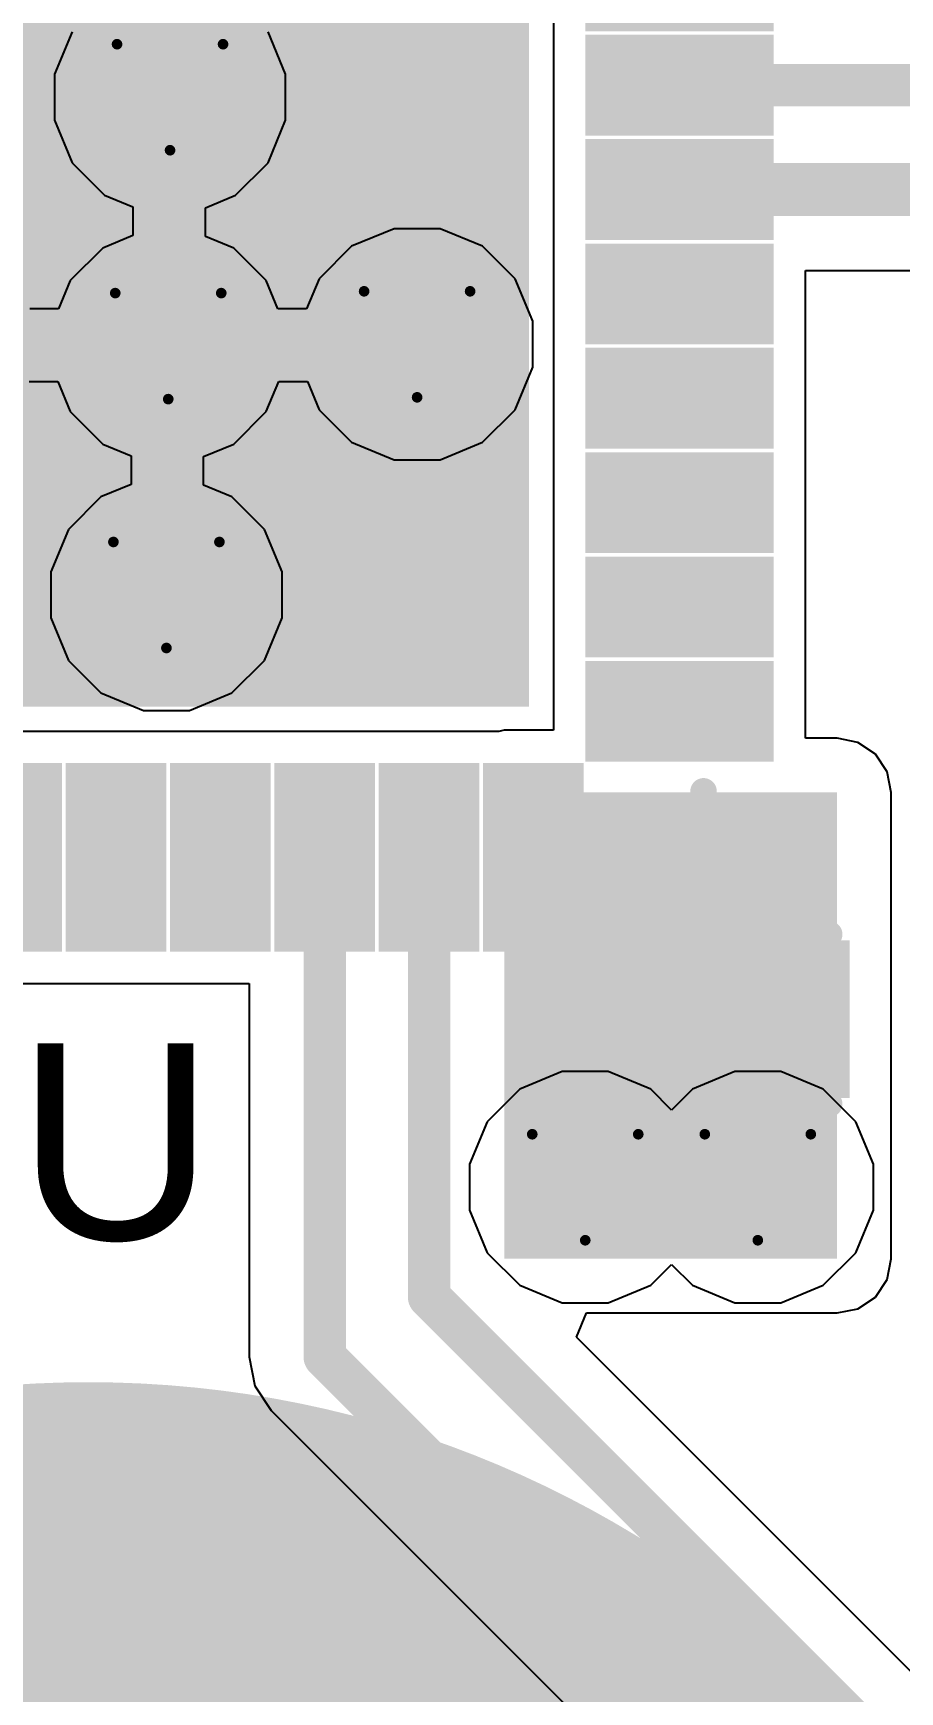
# Model space of a CAD drawing. Header units: inches. Extents: x -9 to 171, y -50 to 39.
# Drawn here: x 11.49 to 15.64, y -20.25 to -12.3 of the extents above; entities that cross this region are included whole.
import ezdxf

# ---------------------------------------------------------------- set-up
doc = ezdxf.new("R2010")
doc.units = ezdxf.units.IN
for name, color, linetype in [('Board Outline', 216, 'Continuous'), ('Bottom Layer', 5, 'Continuous'), ('Bottom Overlay', 54, 'Continuous'), ('Bottom Paste', 16, 'Continuous'), ('Bottom Solder', 6, 'Continuous'), ('Drill Drawing', 1, 'Continuous'), ('GND', 76, 'Continuous'), ('PWR', 16, 'Continuous'), ('Top Layer', 1, 'Continuous'), ('Top Solder', 216, 'Continuous'), ('Via Holes', 16, 'Continuous')]:
    doc.layers.add(name, color=color, linetype=linetype)
doc.styles.add('Arial', font='', dxfattribs={"height": 0.2})
doc.styles.get('Arial').set_extended_font_data('Arial')

# ---------------------------------------------------------------- blocks, each defined once
blk = doc.blocks.new('MY_2477_02_2')
at = {"layer": 'Top Layer'}
h = blk.add_hatch(color=1, dxfattribs=at)
edge = h.paths.add_edge_path()
edge.add_arc((-0.19989546, 0.08742934), 4.999989999999999, 0, 360)
at = {"layer": 'Top Solder'}
h = blk.add_hatch(color=216, dxfattribs=at)
edge = h.paths.add_edge_path()
edge.add_arc((-0.19989546, 0.08742934), 5.05079, 0, 360)
blk = doc.blocks.new('32_QFN__5_5__B_11')
at = {"layer": 'Bottom Layer'}
for points in [[(-1.61006028, 2.10008343), (-1.89005972, 2.10008343), (-1.89005972, 2.80008457), (-1.61006028, 2.80008457)], [(-1.10993428, 2.10008343), (-1.38993372, 2.10008343), (-1.38993372, 2.80008457), (-1.10993428, 2.80008457)], [(-0.61006228, 2.10008343), (-0.89006172, 2.10008343), (-0.89006172, 2.80008457), (-0.61006228, 2.80008457)], [(-0.1099362799999999, 2.10008343), (-0.38993572, 2.10008343), (-0.38993572, 2.80008457), (-0.10993628, 2.80008457)], [(0.38993572, 2.10008343), (0.10993628, 2.10008343), (0.1099362799999999, 2.80008457), (0.38993572, 2.80008457)], [(0.89006172, 2.10008343), (0.61006228, 2.10008343), (0.61006228, 2.80008457), (0.89006172, 2.80008457)], [(1.38993372, 2.10008343), (1.10993428, 2.10008343), (1.10993428, 2.80008457), (1.38993372, 2.80008457)], [(1.89005972, 2.10008343), (1.61006028, 2.10008343), (1.61006028, 2.80008457), (1.89005972, 2.80008457)], [(-2.10008343, 1.89005972), (-2.10008343, 1.61006028), (-2.80008457, 1.61006028), (-2.80008457, 1.89005972)], [(2.80008457, 1.89005972), (2.80008457, 1.61006028), (2.10008343, 1.61006028), (2.10008343, 1.89005972)], [(1.626997, -1.626997), (-1.626997, -1.626997), (-1.626997, 1.626997), (1.626997, 1.626997)], [(-2.10008343, 1.38993372), (-2.10008343, 1.10993428), (-2.80008457, 1.10993428), (-2.80008457, 1.38993372)], [(2.80008457, 1.38993372), (2.80008457, 1.10993428), (2.10008343, 1.10993428), (2.10008343, 1.38993372)], [(-2.10008343, 0.89006172), (-2.10008343, 0.61006228), (-2.80008457, 0.61006228), (-2.80008457, 0.89006172)], [(2.80008457, 0.89006172), (2.80008457, 0.61006228), (2.10008343, 0.61006228), (2.10008343, 0.89006172)], [(-2.10008343, 0.38993572), (-2.10008343, 0.10993628), (-2.80008457, 0.10993628), (-2.80008457, 0.38993572)], [(2.80008457, 0.38993572), (2.80008457, 0.10993628), (2.10008343, 0.10993628), (2.10008343, 0.38993572)], [(-2.10008343, -0.10993628), (-2.10008343, -0.38993572), (-2.80008457, -0.38993572), (-2.80008457, -0.10993628)], [(2.80008457, -0.10993628), (2.80008457, -0.38993572), (2.10008343, -0.38993572), (2.10008343, -0.10993628)], [(-2.10008343, -0.61006228), (-2.10008343, -0.89006172), (-2.80008457, -0.89006172), (-2.80008457, -0.61006228)], [(2.80008457, -0.61006228), (2.80008457, -0.89006172), (2.10008343, -0.89006172), (2.10008343, -0.61006228)], [(-2.10008343, -1.10993428), (-2.10008343, -1.38993372), (-2.80008457, -1.38993372), (-2.80008457, -1.10993428)], [(2.80008457, -1.10993428), (2.80008457, -1.38993372), (2.10008343, -1.38993372), (2.10008343, -1.10993428)], [(-2.10008343, -1.61006028), (-2.10008343, -1.89005972), (-2.80008457, -1.89005972), (-2.80008457, -1.61006028)], [(2.80008457, -1.61006028), (2.80008457, -1.89005972), (2.10008343, -1.89005972), (2.10008343, -1.61006028)], [(-1.61006028, -2.80008457), (-1.89005972, -2.80008457), (-1.89005972, -2.10008343), (-1.61006028, -2.10008343)], [(-1.10993428, -2.80008457), (-1.38993372, -2.80008457), (-1.38993372, -2.10008343), (-1.10993428, -2.10008343)], [(-0.61006228, -2.80008457), (-0.89006172, -2.80008457), (-0.89006172, -2.10008343), (-0.61006228, -2.10008343)], [(-0.1099362799999999, -2.80008457), (-0.38993572, -2.80008457), (-0.38993572, -2.10008343), (-0.10993628, -2.10008343)], [(0.38993572, -2.80008457), (0.10993628, -2.80008457), (0.1099362799999999, -2.10008343), (0.38993572, -2.10008343)], [(0.89006172, -2.80008457), (0.61006228, -2.80008457), (0.61006228, -2.10008343), (0.89006172, -2.10008343)], [(1.38993372, -2.80008457), (1.10993428, -2.80008457), (1.10993428, -2.10008343), (1.38993372, -2.10008343)], [(1.89005972, -2.80008457), (1.61006028, -2.80008457), (1.61006028, -2.10008343), (1.89005972, -2.10008343)]]:
    blk.add_hatch(color=5, dxfattribs=at).paths.add_polyline_path(points)
at = {"layer": 'Bottom Paste'}
for points in [[(-1.61006028, 2.10008343), (-1.89005972, 2.10008343), (-1.89005972, 2.80008457), (-1.61006028, 2.80008457)], [(-1.10993428, 2.10008343), (-1.38993372, 2.10008343), (-1.38993372, 2.80008457), (-1.10993428, 2.80008457)], [(-0.61006228, 2.10008343), (-0.89006172, 2.10008343), (-0.89006172, 2.80008457), (-0.61006228, 2.80008457)], [(-0.1099362799999999, 2.10008343), (-0.38993572, 2.10008343), (-0.38993572, 2.80008457), (-0.10993628, 2.80008457)], [(0.38993572, 2.10008343), (0.10993628, 2.10008343), (0.1099362799999999, 2.80008457), (0.38993572, 2.80008457)], [(0.89006172, 2.10008343), (0.61006228, 2.10008343), (0.61006228, 2.80008457), (0.89006172, 2.80008457)], [(1.38993372, 2.10008343), (1.10993428, 2.10008343), (1.10993428, 2.80008457), (1.38993372, 2.80008457)], [(1.89005972, 2.10008343), (1.61006028, 2.10008343), (1.61006028, 2.80008457), (1.89005972, 2.80008457)], [(-2.10008343, 1.89005972), (-2.10008343, 1.61006028), (-2.80008457, 1.61006028), (-2.80008457, 1.89005972)], [(2.80008457, 1.89005972), (2.80008457, 1.61006028), (2.10008343, 1.61006028), (2.10008343, 1.89005972)], [(1.626997, -1.626997), (-1.626997, -1.626997), (-1.626997, 1.626997), (1.626997, 1.626997)], [(-2.10008343, 1.38993372), (-2.10008343, 1.10993428), (-2.80008457, 1.10993428), (-2.80008457, 1.38993372)], [(2.80008457, 1.38993372), (2.80008457, 1.10993428), (2.10008343, 1.10993428), (2.10008343, 1.38993372)], [(-2.10008343, 0.89006172), (-2.10008343, 0.61006228), (-2.80008457, 0.61006228), (-2.80008457, 0.89006172)], [(2.80008457, 0.89006172), (2.80008457, 0.61006228), (2.10008343, 0.61006228), (2.10008343, 0.89006172)], [(-2.10008343, 0.38993572), (-2.10008343, 0.10993628), (-2.80008457, 0.10993628), (-2.80008457, 0.38993572)], [(2.80008457, 0.38993572), (2.80008457, 0.10993628), (2.10008343, 0.10993628), (2.10008343, 0.38993572)], [(-2.10008343, -0.10993628), (-2.10008343, -0.38993572), (-2.80008457, -0.38993572), (-2.80008457, -0.10993628)], [(2.80008457, -0.10993628), (2.80008457, -0.38993572), (2.10008343, -0.38993572), (2.10008343, -0.10993628)], [(-2.10008343, -0.61006228), (-2.10008343, -0.89006172), (-2.80008457, -0.89006172), (-2.80008457, -0.61006228)], [(2.80008457, -0.61006228), (2.80008457, -0.89006172), (2.10008343, -0.89006172), (2.10008343, -0.61006228)], [(-2.10008343, -1.10993428), (-2.10008343, -1.38993372), (-2.80008457, -1.38993372), (-2.80008457, -1.10993428)], [(2.80008457, -1.10993428), (2.80008457, -1.38993372), (2.10008343, -1.38993372), (2.10008343, -1.10993428)], [(-2.10008343, -1.61006028), (-2.10008343, -1.89005972), (-2.80008457, -1.89005972), (-2.80008457, -1.61006028)], [(2.80008457, -1.61006028), (2.80008457, -1.89005972), (2.10008343, -1.89005972), (2.10008343, -1.61006028)], [(-1.61006028, -2.80008457), (-1.89005972, -2.80008457), (-1.89005972, -2.10008343), (-1.61006028, -2.10008343)], [(-1.10993428, -2.80008457), (-1.38993372, -2.80008457), (-1.38993372, -2.10008343), (-1.10993428, -2.10008343)], [(-0.61006228, -2.80008457), (-0.89006172, -2.80008457), (-0.89006172, -2.10008343), (-0.61006228, -2.10008343)], [(-0.1099362799999999, -2.80008457), (-0.38993572, -2.80008457), (-0.38993572, -2.10008343), (-0.10993628, -2.10008343)], [(0.38993572, -2.80008457), (0.10993628, -2.80008457), (0.1099362799999999, -2.10008343), (0.38993572, -2.10008343)], [(0.89006172, -2.80008457), (0.61006228, -2.80008457), (0.61006228, -2.10008343), (0.89006172, -2.10008343)], [(1.38993372, -2.80008457), (1.10993428, -2.80008457), (1.10993428, -2.10008343), (1.38993372, -2.10008343)], [(1.89005972, -2.80008457), (1.61006028, -2.80008457), (1.61006028, -2.10008343), (1.89005972, -2.10008343)]]:
    blk.add_hatch(color=16, dxfattribs=at).paths.add_polyline_path(points)
at = {"layer": 'Bottom Solder'}
for points in [[(-1.50846028, 1.99848343), (-1.99165972, 1.99848343), (-1.99165972, 2.90168457), (-1.50846028, 2.90168457)], [(-1.00833428, 1.99848343), (-1.49153372, 1.99848343), (-1.49153372, 2.90168457), (-1.00833428, 2.90168457)], [(-0.5084622799999999, 1.99848343), (-0.99166172, 1.99848343), (-0.99166172, 2.90168457), (-0.5084622799999999, 2.90168457)], [(-0.00833628, 1.99848343), (-0.49153572, 1.99848343), (-0.49153572, 2.90168457), (-0.00833628, 2.90168457)], [(0.49153572, 1.99848343), (0.00833628, 1.99848343), (0.00833628, 2.90168457), (0.49153572, 2.90168457)], [(0.99166172, 1.99848343), (0.5084622799999999, 1.99848343), (0.5084622799999999, 2.90168457), (0.99166172, 2.90168457)], [(1.49153372, 1.99848343), (1.00833428, 1.99848343), (1.00833428, 2.90168457), (1.49153372, 2.90168457)], [(1.99165972, 1.99848343), (1.50846028, 1.99848343), (1.50846028, 2.90168457), (1.99165972, 2.90168457)], [(-1.99848343, 1.99165972), (-1.99848343, 1.50846028), (-2.90168457, 1.50846028), (-2.90168457, 1.99165972)], [(2.90168457, 1.99165972), (2.90168457, 1.50846028), (1.99848343, 1.50846028), (1.99848343, 1.99165972)], [(1.728597, -1.728597), (-1.728597, -1.728597), (-1.728597, 1.728597), (1.728597, 1.728597)], [(-1.99848343, 1.49153372), (-1.99848343, 1.00833428), (-2.90168457, 1.00833428), (-2.90168457, 1.49153372)], [(2.90168457, 1.49153372), (2.90168457, 1.00833428), (1.99848343, 1.00833428), (1.99848343, 1.49153372)], [(-1.99848343, 0.99166172), (-1.99848343, 0.5084622799999999), (-2.90168457, 0.5084622799999999), (-2.90168457, 0.99166172)], [(2.90168457, 0.99166172), (2.90168457, 0.5084622799999999), (1.99848343, 0.5084622799999999), (1.99848343, 0.99166172)], [(-1.99848343, 0.49153572), (-1.99848343, 0.00833628), (-2.90168457, 0.00833628), (-2.90168457, 0.49153572)], [(2.90168457, 0.49153572), (2.90168457, 0.00833628), (1.99848343, 0.00833628), (1.99848343, 0.49153572)], [(-1.99848343, -0.00833628), (-1.99848343, -0.49153572), (-2.90168457, -0.49153572), (-2.90168457, -0.00833628)], [(2.90168457, -0.00833628), (2.90168457, -0.49153572), (1.99848343, -0.49153572), (1.99848343, -0.00833628)], [(-1.99848343, -0.5084622799999999), (-1.99848343, -0.99166172), (-2.90168457, -0.99166172), (-2.90168457, -0.5084622799999999)], [(2.90168457, -0.5084622799999999), (2.90168457, -0.99166172), (1.99848343, -0.99166172), (1.99848343, -0.5084622799999999)], [(-1.99848343, -1.00833428), (-1.99848343, -1.49153372), (-2.90168457, -1.49153372), (-2.90168457, -1.00833428)], [(2.90168457, -1.00833428), (2.90168457, -1.49153372), (1.99848343, -1.49153372), (1.99848343, -1.00833428)], [(-1.99848343, -1.50846028), (-1.99848343, -1.99165972), (-2.90168457, -1.99165972), (-2.90168457, -1.50846028)], [(2.90168457, -1.50846028), (2.90168457, -1.99165972), (1.99848343, -1.99165972), (1.99848343, -1.50846028)], [(-1.50846028, -2.90168457), (-1.99165972, -2.90168457), (-1.99165972, -1.99848343), (-1.50846028, -1.99848343)], [(-1.00833428, -2.90168457), (-1.49153372, -2.90168457), (-1.49153372, -1.99848343), (-1.00833428, -1.99848343)], [(-0.5084622799999999, -2.90168457), (-0.99166172, -2.90168457), (-0.99166172, -1.99848343), (-0.5084622799999999, -1.99848343)], [(-0.00833628, -2.90168457), (-0.49153572, -2.90168457), (-0.49153572, -1.99848343), (-0.00833628, -1.99848343)], [(0.49153572, -2.90168457), (0.00833628, -2.90168457), (0.00833628, -1.99848343), (0.49153572, -1.99848343)], [(0.99166172, -2.90168457), (0.5084622799999999, -2.90168457), (0.5084622799999999, -1.99848343), (0.99166172, -1.99848343)], [(1.49153372, -2.90168457), (1.00833428, -2.90168457), (1.00833428, -1.99848343), (1.49153372, -1.99848343)], [(1.99165972, -2.90168457), (1.50846028, -2.90168457), (1.50846028, -1.99848343), (1.99165972, -1.99848343)]]:
    blk.add_hatch(color=6, dxfattribs=at).paths.add_polyline_path(points)
at = {"layer": 'Bottom Overlay', "const_width": 0.127}
for points in [[(-2.1336, 2.5654), (-2.5654, 2.5654)], [(-2.5654, 2.5654), (-2.5654, 2.1336)], [(2.5654, 2.5654), (2.1336, 2.5654)], [(2.5654, 2.5654), (2.5654, 2.1336)], [(-3.0734, -1.6256), (-3.0734, -1.8796)], [(-2.9464, -1.7526), (-3.0734, -1.6256)], [(-2.9464, -1.7526), (-3.0734, -1.8796)], [(-2.5654, -2.1336), (-2.5654, -2.5654)], [(2.5654, -2.1336), (2.5654, -2.5654)], [(-2.1336, -2.5654), (-2.5654, -2.5654)], [(2.5654, -2.5654), (2.1336, -2.5654)]]:
    blk.add_lwpolyline(points, dxfattribs=at)
at = {"layer": 'Bottom Overlay', "const_width": 0.0635}
for points in [[(-2.59715, 2.5654, 1), (-2.53365, 2.5654, 1)], [(-2.59715, 2.5654, 1), (-2.53365, 2.5654, 1)], [(-2.16535, 2.5654, 1), (-2.10185, 2.5654, 1)], [(2.10185, 2.5654, 1), (2.16535, 2.5654, 1)], [(2.53365, 2.5654, 1), (2.59715, 2.5654, 1)], [(2.53365, 2.5654, 1), (2.59715, 2.5654, 1)], [(-2.59715, 2.1336, 1), (-2.53365, 2.1336, 1)], [(2.53365, 2.1336, 1), (2.59715, 2.1336, 1)], [(-3.10515, -1.6256, 1), (-3.04165, -1.6256, 1)], [(-3.10515, -1.6256, 1), (-3.04165, -1.6256, 1)], [(-2.97815, -1.7526, 1), (-2.91465, -1.7526, 1)], [(-2.97815, -1.7526, 1), (-2.91465, -1.7526, 1)], [(-3.10515, -1.8796, 1), (-3.04165, -1.8796, 1)], [(-3.10515, -1.8796, 1), (-3.04165, -1.8796, 1)], [(-2.59715, -2.1336, 1), (-2.53365, -2.1336, 1)], [(2.53365, -2.1336, 1), (2.59715, -2.1336, 1)], [(-2.59715, -2.5654, 1), (-2.53365, -2.5654, 1)], [(-2.59715, -2.5654, 1), (-2.53365, -2.5654, 1)], [(-2.16535, -2.5654, 1), (-2.10185, -2.5654, 1)], [(2.10185, -2.5654, 1), (2.16535, -2.5654, 1)], [(2.53365, -2.5654, 1), (2.59715, -2.5654, 1)], [(2.53365, -2.5654, 1), (2.59715, -2.5654, 1)]]:
    blk.add_lwpolyline(points, format="xyb", close=True, dxfattribs=at)
blk = doc.blocks.new('____0402_B_21')
at = {"layer": 'Bottom Layer'}
for points in [[(-0.2413, 0.3175), (-0.2412999999999999, -0.3175), (-0.6985, -0.3175), (-0.6985, 0.3175)], [(0.6985, 0.3175), (0.6985, -0.3175), (0.2413, -0.3175), (0.2412999999999999, 0.3175)]]:
    blk.add_hatch(color=5, dxfattribs=at).paths.add_polyline_path(points)
at = {"layer": 'Bottom Paste'}
for points in [[(-0.2413, 0.3175), (-0.2412999999999999, -0.3175), (-0.6985, -0.3175), (-0.6985, 0.3175)], [(0.6985, 0.3175), (0.6985, -0.3175), (0.2413, -0.3175), (0.2412999999999999, 0.3175)]]:
    blk.add_hatch(color=16, dxfattribs=at).paths.add_polyline_path(points)
at = {"layer": 'Bottom Solder'}
for points in [[(-0.18130012, 0.37749988), (-0.18130012, -0.37749988), (-0.7584998799999999, -0.37749988), (-0.7584998799999999, 0.37749988)], [(0.7584998799999999, 0.37749988), (0.7584998799999999, -0.37749988), (0.18130012, -0.37749988), (0.18130012, 0.37749988)]]:
    blk.add_hatch(color=6, dxfattribs=at).paths.add_polyline_path(points)
at = {"layer": 'Bottom Overlay', "const_width": 0.127}
for points in [[(-0.2794, 0.4064), (-0.7874, 0.4064)], [(-0.7874, 0.4064), (-0.7874, -0.4064)], [(0.7874, 0.4064), (0.2794, 0.4064)], [(0.7874, 0.4064), (0.7874, -0.4064)], [(-0.2794, -0.4064), (-0.7874, -0.4064)], [(0.7874, -0.4064), (0.2794, -0.4064)]]:
    blk.add_lwpolyline(points, dxfattribs=at)
at = {"layer": 'Bottom Overlay', "const_width": 0.0635}
for points in [[(-0.8191499999999999, 0.4064, 1), (-0.7556499999999999, 0.4064, 1)], [(-0.8191499999999999, 0.4064, 1), (-0.7556499999999999, 0.4064, 1)], [(-0.31115, 0.4064, 1), (-0.24765, 0.4064, 1)], [(0.24765, 0.4064, 1), (0.31115, 0.4064, 1)], [(0.7556499999999999, 0.4064, 1), (0.8191499999999999, 0.4064, 1)], [(0.7556499999999999, 0.4064, 1), (0.8191499999999999, 0.4064, 1)], [(-0.8191499999999999, -0.4064, 1), (-0.7556499999999999, -0.4064, 1)], [(-0.8191499999999999, -0.4064, 1), (-0.7556499999999999, -0.4064, 1)], [(-0.31115, -0.4064, 1), (-0.24765, -0.4064, 1)], [(0.24765, -0.4064, 1), (0.31115, -0.4064, 1)], [(0.7556499999999999, -0.4064, 1), (0.8191499999999999, -0.4064, 1)], [(0.7556499999999999, -0.4064, 1), (0.8191499999999999, -0.4064, 1)]]:
    blk.add_lwpolyline(points, format="xyb", close=True, dxfattribs=at)

msp = doc.modelspace()

# ---------------------------------------------------------------- hatches: boundary and pattern name
at = {"layer": 'Bottom Layer'}
h = msp.add_hatch(color=5, dxfattribs=at)
edge = h.paths.add_edge_path()
edge.add_arc((12.14188072, -12.6074297), 0.2999994, 0, 360)
h = msp.add_hatch(color=5, dxfattribs=at)
edge = h.paths.add_edge_path()
edge.add_arc((12.13322694, -13.80010448), 0.2999994, 0, 360)
h = msp.add_hatch(color=5, dxfattribs=at)
edge = h.paths.add_edge_path()
edge.add_arc((13.32590172, -13.7914507), 0.2999994, 0, 360)
h = msp.add_hatch(color=5, dxfattribs=at)
edge = h.paths.add_edge_path()
edge.add_arc((12.12449696, -14.99268274), 0.2999994, 0, 360)
for points in [[(13.74321102, -17.34241388), (14.02321046, -17.34241388), (14.02321046, -15.90009012), (13.74321102, -15.90009012)], [(13.74321102, -18.1736619), (15.33881362, -18.1736619), (15.33881362, -15.9384619), (13.74321102, -15.9384619)]]:
    msp.add_hatch(color=5, dxfattribs=at).paths.add_polyline_path(points)
h = msp.add_hatch(color=5, dxfattribs=at)
edge = h.paths.add_edge_path()
edge.add_arc((14.1316329, -17.8308), 0.2999994, 0, 360)
h = msp.add_hatch(color=5, dxfattribs=at)
edge = h.paths.add_edge_path()
edge.add_arc((14.95863658, -17.8308), 0.2999994, 0, 360)
at = {"layer": 'GND'}
h = msp.add_hatch(color=76, dxfattribs=at)
edge = h.paths.add_edge_path()
edge.add_arc((12.14188072, -12.6074297), 0.2999994, 0, 360)
h = msp.add_hatch(color=76, dxfattribs=at)
edge = h.paths.add_edge_path()
edge.add_arc((12.13322694, -13.80010448), 0.2999994, 0, 360)
h = msp.add_hatch(color=76, dxfattribs=at)
edge = h.paths.add_edge_path()
edge.add_arc((13.32590172, -13.7914507), 0.2999994, 0, 360)
h = msp.add_hatch(color=76, dxfattribs=at)
edge = h.paths.add_edge_path()
edge.add_arc((12.12449696, -14.99268274), 0.2999994, 0, 360)
h = msp.add_hatch(color=76, dxfattribs=at)
edge = h.paths.add_edge_path()
edge.add_arc((14.1316329, -17.8308), 0.2999994, 0, 360)
h = msp.add_hatch(color=76, dxfattribs=at)
edge = h.paths.add_edge_path()
edge.add_arc((14.95863658, -17.8308), 0.2999994, 0, 360)
at = {"layer": 'PWR'}
h = msp.add_hatch(color=16, dxfattribs=at)
edge = h.paths.add_edge_path()
edge.add_arc((12.14188072, -12.6074297), 0.2999994, 0, 360)
h = msp.add_hatch(color=16, dxfattribs=at)
edge = h.paths.add_edge_path()
edge.add_arc((12.13322694, -13.80010448), 0.2999994, 0, 360)
h = msp.add_hatch(color=16, dxfattribs=at)
edge = h.paths.add_edge_path()
edge.add_arc((13.32590172, -13.7914507), 0.2999994, 0, 360)
h = msp.add_hatch(color=16, dxfattribs=at)
edge = h.paths.add_edge_path()
edge.add_arc((12.12449696, -14.99268274), 0.2999994, 0, 360)
h = msp.add_hatch(color=16, dxfattribs=at)
edge = h.paths.add_edge_path()
edge.add_arc((14.1316329, -17.8308), 0.2999994, 0, 360)
h = msp.add_hatch(color=16, dxfattribs=at)
edge = h.paths.add_edge_path()
edge.add_arc((14.95863658, -17.8308), 0.2999994, 0, 360)
at = {"layer": 'Top Layer'}
h = msp.add_hatch(color=1, dxfattribs=at)
edge = h.paths.add_edge_path()
edge.add_arc((12.14188072, -12.6074297), 0.2999994, 0, 360)
h = msp.add_hatch(color=1, dxfattribs=at)
edge = h.paths.add_edge_path()
edge.add_arc((12.13322694, -13.80010448), 0.2999994, 0, 360)
h = msp.add_hatch(color=1, dxfattribs=at)
edge = h.paths.add_edge_path()
edge.add_arc((13.32590172, -13.7914507), 0.2999994, 0, 360)
h = msp.add_hatch(color=1, dxfattribs=at)
edge = h.paths.add_edge_path()
edge.add_arc((12.12449696, -14.99268274), 0.2999994, 0, 360)
h = msp.add_hatch(color=1, dxfattribs=at)
edge = h.paths.add_edge_path()
edge.add_arc((14.1316329, -17.8308), 0.2999994, 0, 360)
h = msp.add_hatch(color=1, dxfattribs=at)
edge = h.paths.add_edge_path()
edge.add_arc((14.95863658, -17.8308), 0.2999994, 0, 360)
at = {"layer": 'Via Holes'}
h = msp.add_hatch(color=7, dxfattribs=at)
edge = h.paths.add_edge_path()
edge.add_arc((12.14188072, -12.6074297), 0.1499997, 0, 360)
h = msp.add_hatch(color=7, dxfattribs=at)
edge = h.paths.add_edge_path()
edge.add_arc((12.13322694, -13.80010448), 0.1499997, 0, 360)
h = msp.add_hatch(color=7, dxfattribs=at)
edge = h.paths.add_edge_path()
edge.add_arc((13.32590172, -13.7914507), 0.1499997, 0, 360)
h = msp.add_hatch(color=7, dxfattribs=at)
edge = h.paths.add_edge_path()
edge.add_arc((12.12449696, -14.99268274), 0.1499997, 0, 360)
h = msp.add_hatch(color=7, dxfattribs=at)
edge = h.paths.add_edge_path()
edge.add_arc((14.1316329, -17.8308), 0.1499997, 0, 360)
h = msp.add_hatch(color=7, dxfattribs=at)
edge = h.paths.add_edge_path()
edge.add_arc((14.95863658, -17.8308), 0.1499997, 0, 360)

# ---------------------------------------------------------------- linework, layer by layer
at = {"layer": 'Board Outline', "const_width": 0.254}
for points in [[(6.1433075, -2.64052304, -0.4660655776286853), (35.9213277, -19.98396308)], [(21.35669338, -44.99087522, -0.8355316915275137), (-0.7848955599999999, -6.64052012)]]:
    msp.add_lwpolyline(points, format="xyb", dxfattribs=at)
at = {"layer": 'Bottom Layer'}
for p, q in [((13.97923544, -11.95890166), (13.97923544, -12.44394768)), ((13.97923544, -12.44394768), (13.97923544, -13.44394568)), ((13.97923544, -13.44394568), (13.97923544, -14.44394368)), ((15.18723404, -14.44394368), (15.18723404, -13.43841102)), ((15.18723404, -13.43841102), (16.51668782, -13.43841102)), ((13.97923544, -14.44394368), (13.97923544, -15.64111426)), ((15.18723404, -15.67948604), (15.18723404, -14.44394368)), ((13.71818186, -15.64609266), (10.28706604, -15.64609266)), ((13.74321102, -15.64111426), (13.71818186, -15.64609266)), ((13.97923544, -15.64111426), (13.74321102, -15.64111426)), ((15.33881362, -15.67948604), (15.18723404, -15.67948604)), ((15.43791934, -15.69919898), (15.33881362, -15.67948604)), ((15.52193746, -15.75533806), (15.43791934, -15.69919898)), ((15.57807654, -15.83935618), (15.52193746, -15.75533806)), ((15.59778948, -15.9384619), (15.57807654, -15.83935618)), ((15.59778948, -18.1736619), (15.59778948, -15.9384619)), ((9.98909102, -16.85409126), (12.52064552, -16.85409126)), ((12.52064552, -16.85409126), (12.52064552, -18.64380574)), ((15.57807654, -18.27276762), (15.59778948, -18.1736619)), ((15.52193746, -18.35678574), (15.57807654, -18.27276762)), ((15.43791934, -18.41292482), (15.52193746, -18.35678574)), ((14.08951462, -18.54997052), (14.13811752, -18.43263776)), ((14.13811752, -18.43263776), (15.33881362, -18.43263776)), ((15.33881362, -18.43263776), (15.43791934, -18.41292482)), ((16.54063494, -21.00109084), (14.08951462, -18.54997052)), ((12.52064552, -18.64380574), (12.52064298, -18.64381844)), ((12.52064298, -18.64381844), (12.54824516, -18.78256594)), ((12.54824516, -18.78256594), (12.62683784, -18.90019334)), ((12.62683784, -18.90019334), (16.13938352, -22.41273648))]:
    msp.add_line(p, q, dxfattribs=at)
for points, const_width in [([(12.38308674, -13.55007196), (12.38308674, -11.34992396)], 0.254), ([(14.58323474, -12.55007396), (17.70849646, -12.55007396)], 0.2032), ([(14.58323474, -13.04994596), (16.76137364, -13.04994596)], 0.254), ([(12.13315074, -13.80000796), (12.38308674, -13.55007196)], 0.254), ([(11.88321474, -14.04994396), (12.13315074, -13.80000796)], 0.2032), ([(9.68306674, -14.04994396), (11.88321474, -14.04994396)], 0.2032), ([(12.88321274, -18.64381844), (12.88321274, -16.25009196)], 0.2032), ([(13.38308474, -18.35629044), (13.38308474, -16.25009196)], 0.2032), ([(13.38308474, -18.35629044), (17.0519471, -22.0251528)], 0.2032), ([(12.88321274, -18.64381844), (16.50195074, -22.26255644)], 0.2032)]:
    msp.add_lwpolyline(points, dxfattribs=dict(at, const_width=const_width))
for points, const_width in [([(14.53243474, -12.55007396, 1), (14.63403474, -12.55007396, 1)], 0.1016), ([(14.51973474, -13.04994596, 1), (14.64673474, -13.04994596, 1)], 0.127), ([(12.31958674, -13.55007196, 1), (12.44658674, -13.55007196, 1)], 0.127), ([(12.31958674, -13.55007196, 1), (12.44658674, -13.55007196, 1)], 0.127), ([(12.06965074, -13.80000796, 1), (12.19665074, -13.80000796, 1)], 0.127), ([(12.08235074, -13.80000796, 1), (12.18395074, -13.80000796, 1)], 0.1016), ([(11.83241474, -14.04994396, 1), (11.93401474, -14.04994396, 1)], 0.1016), ([(11.83241474, -14.04994396, 1), (11.93401474, -14.04994396, 1)], 0.1016), ([(12.83241274, -16.25009196, 1), (12.93401274, -16.25009196, 1)], 0.1016), ([(13.33228474, -16.25009196, 1), (13.43388474, -16.25009196, 1)], 0.1016), ([(13.33228474, -18.35629044, 1), (13.43388474, -18.35629044, 1)], 0.1016), ([(13.33228474, -18.35629044, 1), (13.43388474, -18.35629044, 1)], 0.1016), ([(12.83241274, -18.64381844, 1), (12.93401274, -18.64381844, 1)], 0.1016), ([(12.83241274, -18.64381844, 1), (12.93401274, -18.64381844, 1)], 0.1016)]:
    msp.add_lwpolyline(points, format="xyb", close=True, dxfattribs=dict(at, const_width=const_width))
at = {"layer": 'Drill Drawing', "const_width": 0.0508}
for points in [[(11.88788072, -12.3534297), (12.39588072, -12.3534297)], [(11.88788072, -12.3534297), (12.14188072, -12.8614297)], [(12.14188072, -12.8614297), (12.39588072, -12.3534297)], [(11.87922694, -13.54610448), (12.38722694, -13.54610448)], [(11.87922694, -13.54610448), (12.13322694, -14.05410448)], [(12.13322694, -14.05410448), (12.38722694, -13.54610448)], [(13.07190172, -13.5374507), (13.57990172, -13.5374507)], [(13.07190172, -13.5374507), (13.32590172, -14.0454507)], [(13.32590172, -14.0454507), (13.57990172, -13.5374507)], [(11.87049696, -14.73868274), (12.37849696, -14.73868274)], [(11.87049696, -14.73868274), (12.12449696, -15.24668274)], [(12.12449696, -15.24668274), (12.37849696, -14.73868274)], [(13.8776329, -17.5768), (14.3856329, -17.5768)], [(13.8776329, -17.5768), (14.1316329, -18.0848)], [(14.1316329, -18.0848), (14.3856329, -17.5768)], [(14.70463658, -17.5768), (15.21263658, -17.5768)], [(14.70463658, -17.5768), (14.95863658, -18.0848)], [(14.95863658, -18.0848), (15.21263658, -17.5768)]]:
    msp.add_lwpolyline(points, dxfattribs=at)
at = {"layer": 'Drill Drawing', "const_width": 0.0254}
for points in [[(11.87518072, -12.3534297, 1), (11.90058072, -12.3534297, 1)], [(11.87518072, -12.3534297, 1), (11.90058072, -12.3534297, 1)], [(12.38318072, -12.3534297, 1), (12.40858072, -12.3534297, 1)], [(12.38318072, -12.3534297, 1), (12.40858072, -12.3534297, 1)], [(12.12918072, -12.8614297, 1), (12.15458072, -12.8614297, 1)], [(12.12918072, -12.8614297, 1), (12.15458072, -12.8614297, 1)], [(11.86652694, -13.54610448, 1), (11.89192694, -13.54610448, 1)], [(11.86652694, -13.54610448, 1), (11.89192694, -13.54610448, 1)], [(12.37452694, -13.54610448, 1), (12.39992694, -13.54610448, 1)], [(12.37452694, -13.54610448, 1), (12.39992694, -13.54610448, 1)], [(13.05920172, -13.5374507, 1), (13.08460172, -13.5374507, 1)], [(13.05920172, -13.5374507, 1), (13.08460172, -13.5374507, 1)], [(13.56720172, -13.5374507, 1), (13.59260172, -13.5374507, 1)], [(13.56720172, -13.5374507, 1), (13.59260172, -13.5374507, 1)], [(12.12052694, -14.05410448, 1), (12.14592694, -14.05410448, 1)], [(12.12052694, -14.05410448, 1), (12.14592694, -14.05410448, 1)], [(13.31320172, -14.0454507, 1), (13.33860172, -14.0454507, 1)], [(13.31320172, -14.0454507, 1), (13.33860172, -14.0454507, 1)], [(11.85779696, -14.73868274, 1), (11.88319696, -14.73868274, 1)], [(11.85779696, -14.73868274, 1), (11.88319696, -14.73868274, 1)], [(12.36579696, -14.73868274, 1), (12.39119696, -14.73868274, 1)], [(12.36579696, -14.73868274, 1), (12.39119696, -14.73868274, 1)], [(12.11179696, -15.24668274, 1), (12.13719696, -15.24668274, 1)], [(12.11179696, -15.24668274, 1), (12.13719696, -15.24668274, 1)], [(13.8649329, -17.5768, 1), (13.8903329, -17.5768, 1)], [(13.8649329, -17.5768, 1), (13.8903329, -17.5768, 1)], [(14.3729329, -17.5768, 1), (14.3983329, -17.5768, 1)], [(14.3729329, -17.5768, 1), (14.3983329, -17.5768, 1)], [(14.69193658, -17.5768, 1), (14.71733658, -17.5768, 1)], [(14.69193658, -17.5768, 1), (14.71733658, -17.5768, 1)], [(15.19993658, -17.5768, 1), (15.22533658, -17.5768, 1)], [(15.19993658, -17.5768, 1), (15.22533658, -17.5768, 1)], [(14.1189329, -18.0848, 1), (14.1443329, -18.0848, 1)], [(14.1189329, -18.0848, 1), (14.1443329, -18.0848, 1)], [(14.94593658, -18.0848, 1), (14.97133658, -18.0848, 1)], [(14.94593658, -18.0848, 1), (14.97133658, -18.0848, 1)]]:
    msp.add_lwpolyline(points, format="xyb", close=True, dxfattribs=at)
at = {"layer": 'GND'}
for p, q in [((14.021435, -17.2768006), (13.81781844, -17.3611413)), ((14.2418308, -17.2768006), (14.021435, -17.2768006)), ((14.44544736, -17.3611413), (14.2418308, -17.2768006)), ((14.84843868, -17.2768006), (14.64482212, -17.3611413)), ((15.06883448, -17.2768006), (14.84843868, -17.2768006)), ((15.27245104, -17.3611413), (15.06883448, -17.2768006)), ((13.81781844, -17.3611413), (13.6619742, -17.51698554)), ((14.54513474, -17.46082868), (14.44544736, -17.3611413)), ((14.64482212, -17.3611413), (14.54513474, -17.46082868)), ((15.42829528, -17.51698554), (15.27245104, -17.3611413)), ((13.6619742, -17.51698554), (13.5776335, -17.7206021)), ((15.51263598, -17.7206021), (15.42829528, -17.51698554)), ((13.5776335, -17.7206021), (13.5776335, -17.9409979)), ((15.51263598, -17.9409979), (15.51263598, -17.7206021)), ((13.5776335, -17.9409979), (13.6619742, -18.14461446)), ((15.42829528, -18.14461446), (15.51263598, -17.9409979)), ((13.6619742, -18.14461446), (13.81781844, -18.3004587)), ((14.44544736, -18.3004587), (14.54513474, -18.20077132)), ((14.54513474, -18.20077132), (14.64482212, -18.3004587)), ((15.27245104, -18.3004587), (15.42829528, -18.14461446)), ((13.81781844, -18.3004587), (14.021435, -18.3847994)), ((14.2418308, -18.3847994), (14.44544736, -18.3004587)), ((14.64482212, -18.3004587), (14.84843868, -18.3847994)), ((15.06883448, -18.3847994), (15.27245104, -18.3004587)), ((14.021435, -18.3847994), (14.2418308, -18.3847994)), ((14.84843868, -18.3847994), (15.06883448, -18.3847994))]:
    msp.add_line(p, q, dxfattribs=at)
at = {"layer": 'PWR'}
for p, q in [((11.67222202, -12.29361524), (11.58788132, -12.4972318)), ((12.69588012, -12.4972318), (12.61153942, -12.29361524)), ((11.58788132, -12.4972318), (11.58788132, -12.7176276)), ((12.69588012, -12.7176276), (12.69588012, -12.4972318)), ((11.58788132, -12.7176276), (11.67222202, -12.92124416)), ((12.61153942, -12.92124416), (12.69588012, -12.7176276)), ((11.67222202, -12.92124416), (11.82806626, -13.0770884)), ((12.45569518, -13.0770884), (12.61153942, -12.92124416)), ((11.82806626, -13.0770884), (11.96363368, -13.13324272)), ((12.31147398, -13.13682666), (12.45569518, -13.0770884)), ((11.96363368, -13.13324272), (11.96363368, -13.27070752)), ((12.31147398, -13.27429146), (12.31147398, -13.13682666)), ((11.96363368, -13.27070752), (11.81941248, -13.33044578)), ((13.21570382, -13.2374513), (13.01208726, -13.321792)), ((13.43609962, -13.2374513), (13.21570382, -13.2374513)), ((13.63971618, -13.321792), (13.43609962, -13.2374513)), ((11.81941248, -13.33044578), (11.66356824, -13.48629002)), ((12.4470414, -13.33044578), (12.31147398, -13.27429146)), ((12.60288564, -13.48629002), (12.4470414, -13.33044578)), ((13.01208726, -13.321792), (12.85624302, -13.47763624)), ((13.79556042, -13.47763624), (13.63971618, -13.321792)), ((11.66356824, -13.48629002), (11.60741392, -13.62185744)), ((12.65903996, -13.62185744), (12.60288564, -13.48629002)), ((12.85624302, -13.47763624), (12.79650476, -13.62185744)), ((13.87990112, -13.6812528), (13.79556042, -13.47763624)), ((11.60741392, -13.62185744), (11.46994912, -13.62185744)), ((12.79650476, -13.62185744), (12.65903996, -13.62185744)), ((13.87990112, -13.9016486), (13.87990112, -13.6812528)), ((13.79556042, -14.10526516), (13.87990112, -13.9016486)), ((11.46636518, -13.96969774), (11.60382998, -13.96969774)), ((11.60382998, -13.96969774), (11.66356824, -14.11391894)), ((12.60288564, -14.11391894), (12.6626239, -13.96969774)), ((12.6626239, -13.96969774), (12.8000887, -13.96969774)), ((12.8000887, -13.96969774), (12.85624302, -14.10526516)), ((11.66356824, -14.11391894), (11.81941248, -14.26976318)), ((12.4470414, -14.26976318), (12.60288564, -14.11391894)), ((12.85624302, -14.10526516), (13.01208726, -14.2611094)), ((13.63971618, -14.2611094), (13.79556042, -14.10526516)), ((11.81941248, -14.26976318), (11.95482496, -14.325854)), ((12.30289894, -14.32946842), (12.4470414, -14.26976318)), ((13.01208726, -14.2611094), (13.21570382, -14.3454501)), ((13.43609962, -14.3454501), (13.63971618, -14.2611094)), ((11.95482496, -14.325854), (11.95482496, -14.4633188)), ((12.30289894, -14.46693322), (12.30289894, -14.32946842)), ((13.21570382, -14.3454501), (13.43609962, -14.3454501)), ((11.95482496, -14.4633188), (11.8106825, -14.52302404)), ((11.8106825, -14.52302404), (11.65483826, -14.67886828)), ((12.43831142, -14.52302404), (12.30289894, -14.46693322)), ((12.59415566, -14.67886828), (12.43831142, -14.52302404)), ((11.65483826, -14.67886828), (11.57049756, -14.88248484)), ((12.67849636, -14.88248484), (12.59415566, -14.67886828)), ((11.57049756, -14.88248484), (11.57049756, -15.10288064)), ((12.67849636, -15.10288064), (12.67849636, -14.88248484)), ((11.57049756, -15.10288064), (11.65483826, -15.3064972)), ((12.59415566, -15.3064972), (12.67849636, -15.10288064)), ((11.65483826, -15.3064972), (11.8106825, -15.46234144)), ((12.43831142, -15.46234144), (12.59415566, -15.3064972)), ((11.8106825, -15.46234144), (12.01429906, -15.54668214)), ((12.23469486, -15.54668214), (12.43831142, -15.46234144)), ((12.01429906, -15.54668214), (12.23469486, -15.54668214))]:
    msp.add_line(p, q, dxfattribs=at)
at = {"layer": 'Top Layer'}
for p, q in [((14.021435, -17.2768006), (13.81781844, -17.3611413)), ((14.2418308, -17.2768006), (14.021435, -17.2768006)), ((14.44544736, -17.3611413), (14.2418308, -17.2768006)), ((14.84843868, -17.2768006), (14.64482212, -17.3611413)), ((15.06883448, -17.2768006), (14.84843868, -17.2768006)), ((15.27245104, -17.3611413), (15.06883448, -17.2768006)), ((13.81781844, -17.3611413), (13.6619742, -17.51698554)), ((14.54513474, -17.46082868), (14.44544736, -17.3611413)), ((14.64482212, -17.3611413), (14.54513474, -17.46082868)), ((15.42829528, -17.51698554), (15.27245104, -17.3611413)), ((13.6619742, -17.51698554), (13.5776335, -17.7206021)), ((15.51263598, -17.7206021), (15.42829528, -17.51698554)), ((13.5776335, -17.7206021), (13.5776335, -17.9409979)), ((15.51263598, -17.9409979), (15.51263598, -17.7206021)), ((13.5776335, -17.9409979), (13.6619742, -18.14461446)), ((15.42829528, -18.14461446), (15.51263598, -17.9409979)), ((13.6619742, -18.14461446), (13.81781844, -18.3004587)), ((14.44544736, -18.3004587), (14.54513474, -18.20077132)), ((14.54513474, -18.20077132), (14.64482212, -18.3004587)), ((15.27245104, -18.3004587), (15.42829528, -18.14461446)), ((13.81781844, -18.3004587), (14.021435, -18.3847994)), ((14.2418308, -18.3847994), (14.44544736, -18.3004587)), ((14.64482212, -18.3004587), (14.84843868, -18.3847994)), ((15.06883448, -18.3847994), (15.27245104, -18.3004587)), ((14.021435, -18.3847994), (14.2418308, -18.3847994)), ((14.84843868, -18.3847994), (15.06883448, -18.3847994))]:
    msp.add_line(p, q, dxfattribs=at)

# ---------------------------------------------------------------- block references
for name, p, rotation in [('MY_2477_02_2', (11.83742616, -23.61580494), 90), ('32_QFN__5_5__B_11', (12.13315074, -13.80000796), 180), ('____0402_B_21', (15.58011362, -17.02491388), 180)]:
    msp.add_blockref(name, p, dxfattribs=dict(rotation=rotation))

# ---------------------------------------------------------------- texts
at = {"layer": 'Bottom Overlay', "style": 'Arial', "text_generation_flag": 2}
msp.add_text('U1', height=0.9397999999999999, dxfattribs=at).set_placement((12.35480384, -18.08145482))

doc.saveas('drawing.dxf')
